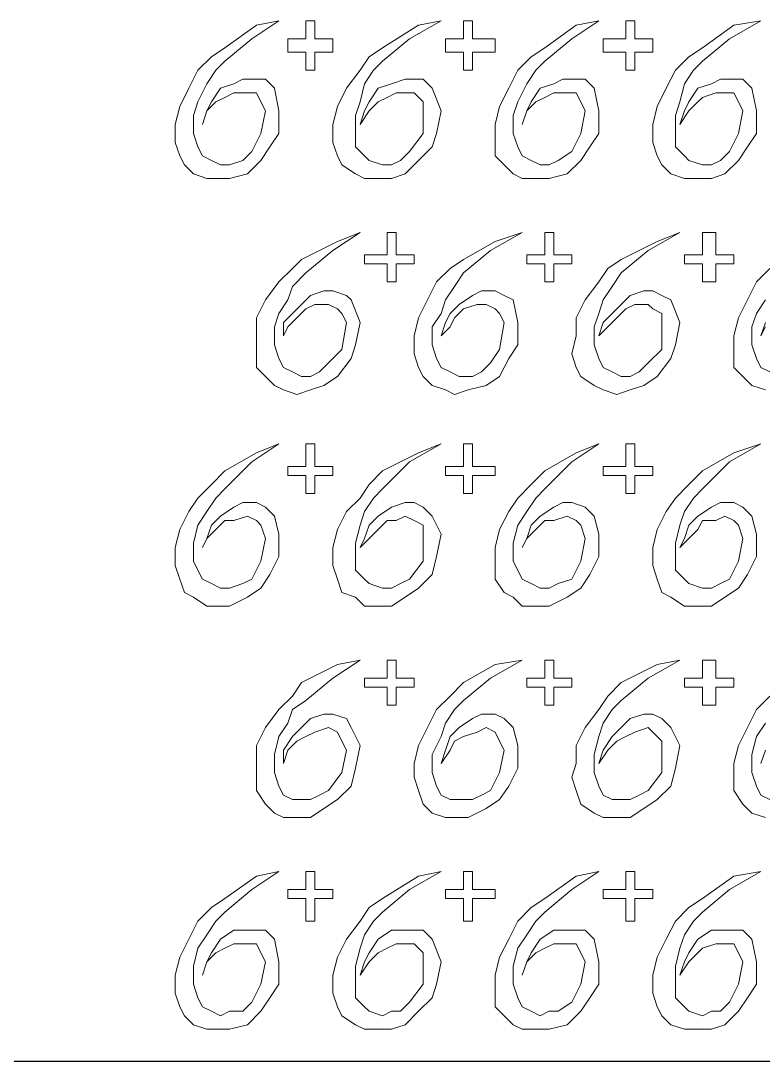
# Model space of a CAD drawing. Extents: x -66030 to 95157, y -13132 to 45879.
# Drawn here: x -8597 to -7953, y 24423 to 25325 of the extents above; entities that cross this region are included whole.
import ezdxf

# ---------------------------------------------------------------- set-up
doc = ezdxf.new("R2010")
doc.units = 0
doc.header["$LTSCALE"] = 100
doc.header["$MEASUREMENT"] = 0
doc.layers.get('0').update_dxf_attribs({"linetype": 'CONTINUOUS'})
doc.layers.add('3', color=11, linetype='CONTINUOUS')

msp = doc.modelspace()

# ---------------------------------------------------------------- linework, layer by layer
at = {"lineweight": 0}
for points in [[(-8439.43, 25235.42), (-8435.53, 25247.14), (-8427.72, 25254.95), (-8419.9, 25258.85), (-8412.09, 25262.76), (-8400.37, 25262.76), (-8392.56, 25262.76), (-8388.66, 25254.95), (-8384.75, 25247.14), (-8388.66, 25227.61), (-8396.47, 25211.98), (-8404.28, 25204.17), (-8416, 25200.26), (-8423.81, 25200.26), (-8431.62, 25204.17), (-8439.43, 25208.08), (-8443.34, 25215.89), (-8447.25, 25227.61), (-8447.25, 25243.23), (-8443.34, 25254.95), (-8435.53, 25270.57), (-8427.72, 25282.29), (-8419.9, 25290.1), (-8396.47, 25309.63), (-8373.03, 25325.26), (-8392.56, 25321.35), (-8419.9, 25301.82), (-8431.62, 25294.01), (-8443.34, 25282.29), (-8451.15, 25266.67), (-8458.96, 25251.04), (-8462.87, 25235.42), (-8462.87, 25219.79), (-8458.96, 25208.08), (-8455.06, 25200.26), (-8447.25, 25192.45), (-8435.53, 25188.55), (-8427.72, 25188.55), (-8416, 25188.55), (-8400.37, 25192.45), (-8388.66, 25204.17), (-8380.85, 25215.89), (-8373.03, 25227.61), (-8373.03, 25247.14), (-8376.94, 25266.67), (-8384.75, 25274.48), (-8392.56, 25274.48), (-8404.28, 25274.48), (-8412.09, 25270.57), (-8423.81, 25266.67), (-8431.62, 25254.95), (-8435.53, 25247.14), (-8439.43, 25235.42)], [(-8365.22, 25309.63), (-8357.41, 25309.63), (-8349.6, 25309.63), (-8349.6, 25317.44), (-8349.6, 25325.26), (-8345.69, 25325.26), (-8341.79, 25325.26), (-8341.79, 25317.44), (-8341.79, 25309.63), (-8333.97, 25309.63), (-8326.16, 25309.63), (-8326.16, 25305.73), (-8326.16, 25297.91), (-8333.97, 25297.91), (-8341.79, 25297.91), (-8341.79, 25290.1), (-8341.79, 25282.29), (-8345.69, 25282.29), (-8349.6, 25282.29), (-8349.6, 25290.1), (-8349.6, 25297.91), (-8357.41, 25297.91), (-8365.22, 25297.91), (-8365.22, 25305.73), (-8365.22, 25309.63)], [(-8302.73, 25235.42), (-8294.91, 25247.14), (-8287.1, 25254.95), (-8279.29, 25258.85), (-8271.48, 25262.76), (-8263.67, 25262.76), (-8255.85, 25262.76), (-8248.04, 25254.95), (-8248.04, 25247.14), (-8248.04, 25227.61), (-8259.76, 25211.98), (-8267.57, 25204.17), (-8275.38, 25200.26), (-8283.2, 25200.26), (-8294.91, 25204.17), (-8298.82, 25208.08), (-8306.63, 25215.89), (-8306.63, 25227.61), (-8306.63, 25243.23), (-8302.73, 25254.95), (-8298.82, 25270.57), (-8291.01, 25282.29), (-8283.2, 25290.1), (-8259.76, 25309.63), (-8232.42, 25325.26), (-8251.95, 25321.35), (-8283.2, 25301.82), (-8294.91, 25294.01), (-8302.73, 25282.29), (-8314.44, 25266.67), (-8322.26, 25251.04), (-8326.16, 25235.42), (-8326.16, 25219.79), (-8322.26, 25208.08), (-8318.35, 25200.26), (-8306.63, 25192.45), (-8298.82, 25188.55), (-8287.1, 25188.55), (-8275.38, 25188.55), (-8263.67, 25192.45), (-8251.95, 25204.17), (-8240.23, 25215.89), (-8236.32, 25227.61), (-8232.42, 25247.14), (-8240.23, 25266.67), (-8248.04, 25274.48), (-8255.85, 25274.48), (-8263.67, 25274.48), (-8275.38, 25270.57), (-8287.1, 25266.67), (-8294.91, 25254.95), (-8298.82, 25247.14), (-8302.73, 25235.42)], [(-8228.51, 25309.63), (-8220.7, 25309.63), (-8212.89, 25309.63), (-8212.89, 25317.44), (-8212.89, 25325.26), (-8208.98, 25325.26), (-8205.08, 25325.26), (-8205.08, 25317.44), (-8205.08, 25309.63), (-8193.36, 25309.63), (-8185.55, 25309.63), (-8185.55, 25305.73), (-8185.55, 25297.91), (-8193.36, 25297.91), (-8205.08, 25297.91), (-8205.08, 25290.1), (-8205.08, 25282.29), (-8208.98, 25282.29), (-8212.89, 25282.29), (-8212.89, 25290.1), (-8212.89, 25297.91), (-8220.7, 25297.91), (-8228.51, 25297.91), (-8228.51, 25305.73), (-8228.51, 25309.63)], [(-8162.11, 25235.42), (-8158.2, 25247.14), (-8150.39, 25254.95), (-8142.58, 25258.85), (-8134.77, 25262.76), (-8123.05, 25262.76), (-8115.24, 25262.76), (-8111.33, 25254.95), (-8107.43, 25247.14), (-8111.33, 25227.61), (-8119.15, 25211.98), (-8130.86, 25204.17), (-8138.68, 25200.26), (-8146.49, 25200.26), (-8154.3, 25204.17), (-8162.11, 25208.08), (-8166.02, 25215.89), (-8169.92, 25227.61), (-8169.92, 25243.23), (-8166.02, 25254.95), (-8158.2, 25270.57), (-8150.39, 25282.29), (-8142.58, 25290.1), (-8119.15, 25309.63), (-8095.71, 25325.26), (-8115.24, 25321.35), (-8142.58, 25301.82), (-8154.3, 25294.01), (-8166.02, 25282.29), (-8173.83, 25266.67), (-8181.64, 25251.04), (-8185.55, 25235.42), (-8185.55, 25219.79), (-8185.55, 25208.08), (-8177.73, 25200.26), (-8169.92, 25192.45), (-8162.11, 25188.55), (-8150.39, 25188.55), (-8138.68, 25188.55), (-8123.05, 25192.45), (-8111.33, 25204.17), (-8103.52, 25215.89), (-8095.71, 25227.61), (-8095.71, 25247.14), (-8099.62, 25266.67), (-8107.43, 25274.48), (-8119.15, 25274.48), (-8126.96, 25274.48), (-8134.77, 25270.57), (-8146.49, 25266.67), (-8154.3, 25254.95), (-8158.2, 25247.14), (-8162.11, 25235.42)], [(-8091.8, 25309.63), (-8080.09, 25309.63), (-8072.27, 25309.63), (-8072.27, 25317.44), (-8072.27, 25325.26), (-8068.37, 25325.26), (-8064.46, 25325.26), (-8064.46, 25317.44), (-8064.46, 25309.63), (-8056.65, 25309.63), (-8048.84, 25309.63), (-8048.84, 25305.73), (-8048.84, 25297.91), (-8056.65, 25297.91), (-8064.46, 25297.91), (-8064.46, 25290.1), (-8064.46, 25282.29), (-8068.37, 25282.29), (-8072.27, 25282.29), (-8072.27, 25290.1), (-8072.27, 25297.91), (-8080.09, 25297.91), (-8091.8, 25297.91), (-8091.8, 25305.73), (-8091.8, 25309.63)], [(-8025.4, 25235.42), (-8017.59, 25247.14), (-8009.78, 25254.95), (-8005.87, 25258.85), (-7994.15, 25262.76), (-7986.34, 25262.76), (-7978.53, 25262.76), (-7974.62, 25254.95), (-7970.72, 25247.14), (-7974.62, 25227.61), (-7982.44, 25211.98), (-7990.25, 25204.17), (-7998.06, 25200.26), (-8005.87, 25200.26), (-8017.59, 25204.17), (-8021.5, 25208.08), (-8029.31, 25215.89), (-8029.31, 25227.61), (-8029.31, 25243.23), (-8025.4, 25254.95), (-8021.5, 25270.57), (-8013.68, 25282.29), (-8005.87, 25290.1), (-7982.44, 25309.63), (-7955.09, 25325.26), (-7978.53, 25321.35), (-8005.87, 25301.82), (-8017.59, 25294.01), (-8029.31, 25282.29), (-8037.12, 25266.67), (-8044.93, 25251.04), (-8048.84, 25235.42), (-8048.84, 25219.79), (-8044.93, 25208.08), (-8041.03, 25200.26), (-8033.21, 25192.45), (-8021.5, 25188.55), (-8009.78, 25188.55), (-7998.06, 25188.55), (-7986.34, 25192.45), (-7974.62, 25204.17), (-7966.81, 25215.89), (-7959, 25227.61), (-7959, 25247.14), (-7962.91, 25266.67), (-7970.72, 25274.48), (-7978.53, 25274.48), (-7990.25, 25274.48), (-7998.06, 25270.57), (-8009.78, 25266.67), (-8017.59, 25254.95), (-8021.5, 25247.14), (-8025.4, 25235.42)], [(-8369.13, 25051.84), (-8365.22, 25059.65), (-8357.41, 25067.46), (-8349.6, 25075.27), (-8341.79, 25079.18), (-8330.07, 25079.18), (-8322.26, 25075.27), (-8318.35, 25071.37), (-8314.44, 25063.56), (-8318.35, 25040.12), (-8330.07, 25028.4), (-8337.88, 25020.59), (-8345.69, 25016.68), (-8353.5, 25016.68), (-8361.32, 25020.59), (-8369.13, 25024.5), (-8373.03, 25032.31), (-8376.94, 25044.03), (-8376.94, 25059.65), (-8373.03, 25071.37), (-8365.22, 25083.09), (-8361.32, 25094.8), (-8349.6, 25106.52), (-8326.16, 25126.05), (-8302.73, 25141.68), (-8322.26, 25133.86), (-8353.5, 25118.24), (-8361.32, 25110.43), (-8373.03, 25098.71), (-8384.75, 25083.09), (-8392.56, 25067.46), (-8392.56, 25051.84), (-8392.56, 25036.21), (-8392.56, 25024.5), (-8384.75, 25016.68), (-8376.94, 25008.87), (-8369.13, 25004.97), (-8357.41, 25001.06), (-8345.69, 25004.97), (-8333.97, 25008.87), (-8322.26, 25016.68), (-8310.54, 25032.31), (-8306.63, 25044.03), (-8302.73, 25063.56), (-8310.54, 25083.09), (-8314.44, 25086.99), (-8326.16, 25090.9), (-8333.97, 25090.9), (-8345.69, 25086.99), (-8353.5, 25079.18), (-8361.32, 25071.37), (-8369.13, 25063.56), (-8369.13, 25051.84)], [(-8298.82, 25122.15), (-8291.01, 25122.15), (-8279.29, 25122.15), (-8279.29, 25133.86), (-8279.29, 25141.68), (-8275.38, 25141.68), (-8271.48, 25141.68), (-8271.48, 25133.86), (-8271.48, 25122.15), (-8263.67, 25122.15), (-8255.85, 25122.15), (-8255.85, 25118.24), (-8255.85, 25114.33), (-8263.67, 25114.33), (-8271.48, 25114.33), (-8271.48, 25106.52), (-8271.48, 25098.71), (-8275.38, 25098.71), (-8279.29, 25098.71), (-8279.29, 25106.52), (-8279.29, 25114.33), (-8291.01, 25114.33), (-8298.82, 25114.33), (-8298.82, 25118.24), (-8298.82, 25122.15)], [(-8232.42, 25051.84), (-8224.61, 25059.65), (-8220.7, 25067.46), (-8212.89, 25075.27), (-8201.17, 25079.18), (-8193.36, 25079.18), (-8185.55, 25075.27), (-8181.64, 25071.37), (-8177.73, 25063.56), (-8181.64, 25040.12), (-8189.45, 25028.4), (-8197.26, 25020.59), (-8205.08, 25016.68), (-8216.79, 25016.68), (-8224.61, 25020.59), (-8232.42, 25024.5), (-8236.32, 25032.31), (-8240.23, 25044.03), (-8240.23, 25059.65), (-8232.42, 25071.37), (-8228.51, 25083.09), (-8220.7, 25094.8), (-8212.89, 25106.52), (-8189.45, 25126.05), (-8162.11, 25141.68), (-8185.55, 25133.86), (-8212.89, 25118.24), (-8224.61, 25110.43), (-8236.32, 25098.71), (-8244.14, 25083.09), (-8251.95, 25067.46), (-8255.85, 25051.84), (-8255.85, 25036.21), (-8251.95, 25024.5), (-8248.04, 25016.68), (-8240.23, 25008.87), (-8228.51, 25004.97), (-8220.7, 25001.06), (-8208.98, 25004.97), (-8193.36, 25008.87), (-8181.64, 25016.68), (-8173.83, 25032.31), (-8166.02, 25044.03), (-8166.02, 25063.56), (-8169.92, 25083.09), (-8177.73, 25086.99), (-8185.55, 25090.9), (-8197.26, 25090.9), (-8205.08, 25086.99), (-8216.79, 25079.18), (-8224.61, 25071.37), (-8228.51, 25063.56), (-8232.42, 25051.84)], [(-8158.2, 25122.15), (-8150.39, 25122.15), (-8142.58, 25122.15), (-8142.58, 25133.86), (-8142.58, 25141.68), (-8138.68, 25141.68), (-8134.77, 25141.68), (-8134.77, 25133.86), (-8134.77, 25122.15), (-8126.96, 25122.15), (-8119.15, 25122.15), (-8119.15, 25118.24), (-8119.15, 25114.33), (-8126.96, 25114.33), (-8134.77, 25114.33), (-8134.77, 25106.52), (-8134.77, 25098.71), (-8138.68, 25098.71), (-8142.58, 25098.71), (-8142.58, 25106.52), (-8142.58, 25114.33), (-8150.39, 25114.33), (-8158.2, 25114.33), (-8158.2, 25118.24), (-8158.2, 25122.15)], [(-8095.71, 25051.84), (-8087.9, 25059.65), (-8080.09, 25067.46), (-8072.27, 25075.27), (-8064.46, 25079.18), (-8052.74, 25079.18), (-8048.84, 25075.27), (-8041.03, 25071.37), (-8041.03, 25063.56), (-8041.03, 25040.12), (-8052.74, 25028.4), (-8060.56, 25020.59), (-8068.37, 25016.68), (-8076.18, 25016.68), (-8083.99, 25020.59), (-8091.8, 25024.5), (-8095.71, 25032.31), (-8099.62, 25044.03), (-8099.62, 25059.65), (-8095.71, 25071.37), (-8091.8, 25083.09), (-8083.99, 25094.8), (-8076.18, 25106.52), (-8052.74, 25126.05), (-8025.4, 25141.68), (-8044.93, 25133.86), (-8076.18, 25118.24), (-8087.9, 25110.43), (-8095.71, 25098.71), (-8107.43, 25083.09), (-8115.24, 25067.46), (-8115.24, 25051.84), (-8119.15, 25036.21), (-8115.24, 25024.5), (-8111.33, 25016.68), (-8099.62, 25008.87), (-8091.8, 25004.97), (-8080.09, 25001.06), (-8068.37, 25004.97), (-8056.65, 25008.87), (-8044.93, 25016.68), (-8033.21, 25032.31), (-8029.31, 25044.03), (-8025.4, 25063.56), (-8033.21, 25083.09), (-8041.03, 25086.99), (-8048.84, 25090.9), (-8056.65, 25090.9), (-8068.37, 25086.99), (-8076.18, 25079.18), (-8083.99, 25071.37), (-8091.8, 25063.56), (-8095.71, 25051.84)], [(-8021.5, 25122.15), (-8013.68, 25122.15), (-8005.87, 25122.15), (-8005.87, 25133.86), (-8005.87, 25141.68), (-8001.97, 25141.68), (-7994.15, 25141.68), (-7994.15, 25133.86), (-7994.15, 25122.15), (-7986.34, 25122.15), (-7978.53, 25122.15), (-7978.53, 25118.24), (-7978.53, 25114.33), (-7986.34, 25114.33), (-7994.15, 25114.33), (-7994.15, 25106.52), (-7994.15, 25098.71), (-8001.97, 25098.71), (-8005.87, 25098.71), (-8005.87, 25106.52), (-8005.87, 25114.33), (-8013.68, 25114.33), (-8021.5, 25114.33), (-8021.5, 25118.24), (-8021.5, 25122.15)], [(-8439.43, 24868.26), (-8435.53, 24876.07), (-8427.72, 24883.88), (-8419.9, 24891.69), (-8412.09, 24891.69), (-8400.37, 24895.6), (-8392.56, 24891.69), (-8388.66, 24887.79), (-8384.75, 24876.07), (-8388.66, 24856.54), (-8396.47, 24840.92), (-8404.28, 24837.01), (-8416, 24833.1), (-8423.81, 24833.1), (-8431.62, 24837.01), (-8439.43, 24840.92), (-8443.34, 24848.73), (-8447.25, 24856.54), (-8447.25, 24872.16), (-8443.34, 24887.79), (-8435.53, 24899.51), (-8427.72, 24911.22), (-8419.9, 24919.04), (-8396.47, 24942.47), (-8373.03, 24958.09), (-8392.56, 24950.28), (-8419.9, 24934.66), (-8431.62, 24922.94), (-8443.34, 24911.22), (-8451.15, 24899.51), (-8458.96, 24883.88), (-8462.87, 24868.26), (-8462.87, 24852.63), (-8458.96, 24840.92), (-8455.06, 24829.2), (-8447.25, 24825.29), (-8435.53, 24817.48), (-8427.72, 24817.48), (-8416, 24817.48), (-8400.37, 24825.29), (-8388.66, 24833.1), (-8380.85, 24844.82), (-8373.03, 24860.45), (-8373.03, 24879.98), (-8376.94, 24895.6), (-8384.75, 24903.41), (-8392.56, 24907.32), (-8404.28, 24907.32), (-8412.09, 24903.41), (-8423.81, 24895.6), (-8431.62, 24887.79), (-8435.53, 24876.07), (-8439.43, 24868.26)], [(-8365.22, 24938.57), (-8357.41, 24938.57), (-8349.6, 24938.57), (-8349.6, 24946.38), (-8349.6, 24958.09), (-8345.69, 24958.09), (-8341.79, 24958.09), (-8341.79, 24946.38), (-8341.79, 24938.57), (-8333.97, 24938.57), (-8326.16, 24938.57), (-8326.16, 24934.66), (-8326.16, 24930.75), (-8333.97, 24930.75), (-8341.79, 24930.75), (-8341.79, 24922.94), (-8341.79, 24915.13), (-8345.69, 24915.13), (-8349.6, 24915.13), (-8349.6, 24922.94), (-8349.6, 24930.75), (-8357.41, 24930.75), (-8365.22, 24930.75), (-8365.22, 24934.66), (-8365.22, 24938.57)], [(-8302.73, 24868.26), (-8294.91, 24876.07), (-8287.1, 24883.88), (-8279.29, 24891.69), (-8271.48, 24891.69), (-8263.67, 24895.6), (-8255.85, 24891.69), (-8248.04, 24887.79), (-8248.04, 24876.07), (-8248.04, 24856.54), (-8259.76, 24840.92), (-8267.57, 24837.01), (-8275.38, 24833.1), (-8283.2, 24833.1), (-8294.91, 24837.01), (-8298.82, 24840.92), (-8306.63, 24848.73), (-8306.63, 24856.54), (-8306.63, 24872.16), (-8302.73, 24887.79), (-8298.82, 24899.51), (-8291.01, 24911.22), (-8283.2, 24919.04), (-8259.76, 24942.47), (-8232.42, 24958.09), (-8251.95, 24950.28), (-8283.2, 24934.66), (-8294.91, 24922.94), (-8302.73, 24911.22), (-8314.44, 24899.51), (-8322.26, 24883.88), (-8326.16, 24868.26), (-8326.16, 24852.63), (-8322.26, 24840.92), (-8318.35, 24829.2), (-8306.63, 24825.29), (-8298.82, 24817.48), (-8287.1, 24817.48), (-8275.38, 24817.48), (-8263.67, 24825.29), (-8251.95, 24833.1), (-8240.23, 24844.82), (-8236.32, 24860.45), (-8232.42, 24879.98), (-8240.23, 24895.6), (-8248.04, 24903.41), (-8255.85, 24907.32), (-8263.67, 24907.32), (-8275.38, 24903.41), (-8287.1, 24895.6), (-8294.91, 24887.79), (-8298.82, 24876.07), (-8302.73, 24868.26)], [(-8228.51, 24938.57), (-8220.7, 24938.57), (-8212.89, 24938.57), (-8212.89, 24946.38), (-8212.89, 24958.09), (-8208.98, 24958.09), (-8205.08, 24958.09), (-8205.08, 24946.38), (-8205.08, 24938.57), (-8193.36, 24938.57), (-8185.55, 24938.57), (-8185.55, 24934.66), (-8185.55, 24930.75), (-8193.36, 24930.75), (-8205.08, 24930.75), (-8205.08, 24922.94), (-8205.08, 24915.13), (-8208.98, 24915.13), (-8212.89, 24915.13), (-8212.89, 24922.94), (-8212.89, 24930.75), (-8220.7, 24930.75), (-8228.51, 24930.75), (-8228.51, 24934.66), (-8228.51, 24938.57)], [(-8162.11, 24868.26), (-8158.2, 24876.07), (-8150.39, 24883.88), (-8142.58, 24891.69), (-8134.77, 24891.69), (-8123.05, 24895.6), (-8115.24, 24891.69), (-8111.33, 24887.79), (-8107.43, 24876.07), (-8111.33, 24856.54), (-8119.15, 24840.92), (-8130.86, 24837.01), (-8138.68, 24833.1), (-8146.49, 24833.1), (-8154.3, 24837.01), (-8162.11, 24840.92), (-8166.02, 24848.73), (-8169.92, 24856.54), (-8169.92, 24872.16), (-8166.02, 24887.79), (-8158.2, 24899.51), (-8150.39, 24911.22), (-8142.58, 24919.04), (-8119.15, 24942.47), (-8095.71, 24958.09), (-8115.24, 24950.28), (-8142.58, 24934.66), (-8154.3, 24922.94), (-8166.02, 24911.22), (-8173.83, 24899.51), (-8181.64, 24883.88), (-8185.55, 24868.26), (-8185.55, 24852.63), (-8185.55, 24840.92), (-8177.73, 24829.2), (-8169.92, 24825.29), (-8162.11, 24817.48), (-8150.39, 24817.48), (-8138.68, 24817.48), (-8123.05, 24825.29), (-8111.33, 24833.1), (-8103.52, 24844.82), (-8095.71, 24860.45), (-8095.71, 24879.98), (-8099.62, 24895.6), (-8107.43, 24903.41), (-8119.15, 24907.32), (-8126.96, 24907.32), (-8134.77, 24903.41), (-8146.49, 24895.6), (-8154.3, 24887.79), (-8158.2, 24876.07), (-8162.11, 24868.26)], [(-8091.8, 24938.57), (-8080.09, 24938.57), (-8072.27, 24938.57), (-8072.27, 24946.38), (-8072.27, 24958.09), (-8068.37, 24958.09), (-8064.46, 24958.09), (-8064.46, 24946.38), (-8064.46, 24938.57), (-8056.65, 24938.57), (-8048.84, 24938.57), (-8048.84, 24934.66), (-8048.84, 24930.75), (-8056.65, 24930.75), (-8064.46, 24930.75), (-8064.46, 24922.94), (-8064.46, 24915.13), (-8068.37, 24915.13), (-8072.27, 24915.13), (-8072.27, 24922.94), (-8072.27, 24930.75), (-8080.09, 24930.75), (-8091.8, 24930.75), (-8091.8, 24934.66), (-8091.8, 24938.57)], [(-8025.4, 24868.26), (-8017.59, 24876.07), (-8009.78, 24883.88), (-8005.87, 24891.69), (-7994.15, 24891.69), (-7986.34, 24895.6), (-7978.53, 24891.69), (-7974.62, 24887.79), (-7970.72, 24876.07), (-7974.62, 24856.54), (-7982.44, 24840.92), (-7990.25, 24837.01), (-7998.06, 24833.1), (-8005.87, 24833.1), (-8017.59, 24837.01), (-8021.5, 24840.92), (-8029.31, 24848.73), (-8029.31, 24856.54), (-8029.31, 24872.16), (-8025.4, 24887.79), (-8021.5, 24899.51), (-8013.68, 24911.22), (-8005.87, 24919.04), (-7982.44, 24942.47), (-7955.09, 24958.09), (-7978.53, 24950.28), (-8005.87, 24934.66), (-8017.59, 24922.94), (-8029.31, 24911.22), (-8037.12, 24899.51), (-8044.93, 24883.88), (-8048.84, 24868.26), (-8048.84, 24852.63), (-8044.93, 24840.92), (-8041.03, 24829.2), (-8033.21, 24825.29), (-8021.5, 24817.48), (-8009.78, 24817.48), (-7998.06, 24817.48), (-7986.34, 24825.29), (-7974.62, 24833.1), (-7966.81, 24844.82), (-7959, 24860.45), (-7959, 24879.98), (-7962.91, 24895.6), (-7970.72, 24903.41), (-7978.53, 24907.32), (-7990.25, 24907.32), (-7998.06, 24903.41), (-8009.78, 24895.6), (-8017.59, 24887.79), (-8021.5, 24876.07), (-8025.4, 24868.26)], [(-8369.13, 24680.77), (-8365.22, 24692.49), (-8357.41, 24700.3), (-8349.6, 24704.21), (-8341.79, 24708.11), (-8330.07, 24712.02), (-8322.26, 24708.11), (-8318.35, 24700.3), (-8314.44, 24692.49), (-8318.35, 24672.96), (-8330.07, 24657.34), (-8337.88, 24653.43), (-8345.69, 24649.52), (-8353.5, 24649.52), (-8361.32, 24649.52), (-8369.13, 24653.43), (-8373.03, 24661.24), (-8376.94, 24672.96), (-8376.94, 24688.58), (-8373.03, 24704.21), (-8365.22, 24715.92), (-8361.32, 24727.64), (-8349.6, 24735.45), (-8326.16, 24754.98), (-8302.73, 24770.61), (-8322.26, 24766.7), (-8353.5, 24751.08), (-8361.32, 24739.36), (-8373.03, 24727.64), (-8384.75, 24712.02), (-8392.56, 24696.4), (-8392.56, 24680.77), (-8392.56, 24669.05), (-8392.56, 24657.34), (-8384.75, 24645.62), (-8376.94, 24637.81), (-8369.13, 24633.9), (-8357.41, 24633.9), (-8345.69, 24633.9), (-8333.97, 24641.71), (-8322.26, 24649.52), (-8310.54, 24661.24), (-8306.63, 24676.87), (-8302.73, 24696.4), (-8310.54, 24712.02), (-8314.44, 24719.83), (-8326.16, 24723.74), (-8333.97, 24723.74), (-8345.69, 24719.83), (-8353.5, 24712.02), (-8361.32, 24704.21), (-8369.13, 24692.49), (-8369.13, 24680.77)], [(-8298.82, 24754.98), (-8291.01, 24754.98), (-8279.29, 24754.98), (-8279.29, 24762.8), (-8279.29, 24770.61), (-8275.38, 24770.61), (-8271.48, 24770.61), (-8271.48, 24762.8), (-8271.48, 24754.98), (-8263.67, 24754.98), (-8255.85, 24754.98), (-8255.85, 24751.08), (-8255.85, 24747.17), (-8263.67, 24747.17), (-8271.48, 24747.17), (-8271.48, 24739.36), (-8271.48, 24731.55), (-8275.38, 24731.55), (-8279.29, 24731.55), (-8279.29, 24739.36), (-8279.29, 24747.17), (-8291.01, 24747.17), (-8298.82, 24747.17), (-8298.82, 24751.08), (-8298.82, 24754.98)], [(-8232.42, 24680.77), (-8224.61, 24692.49), (-8220.7, 24700.3), (-8212.89, 24704.21), (-8201.17, 24708.11), (-8193.36, 24712.02), (-8185.55, 24708.11), (-8181.64, 24700.3), (-8177.73, 24692.49), (-8181.64, 24672.96), (-8189.45, 24657.34), (-8197.26, 24653.43), (-8205.08, 24649.52), (-8216.79, 24649.52), (-8224.61, 24649.52), (-8232.42, 24653.43), (-8236.32, 24661.24), (-8240.23, 24672.96), (-8240.23, 24688.58), (-8232.42, 24704.21), (-8228.51, 24715.92), (-8220.7, 24727.64), (-8212.89, 24735.45), (-8189.45, 24754.98), (-8162.11, 24770.61), (-8185.55, 24766.7), (-8212.89, 24751.08), (-8224.61, 24739.36), (-8236.32, 24727.64), (-8244.14, 24712.02), (-8251.95, 24696.4), (-8255.85, 24680.77), (-8255.85, 24669.05), (-8251.95, 24657.34), (-8248.04, 24645.62), (-8240.23, 24637.81), (-8228.51, 24633.9), (-8220.7, 24633.9), (-8208.98, 24633.9), (-8193.36, 24641.71), (-8181.64, 24649.52), (-8173.83, 24661.24), (-8166.02, 24676.87), (-8166.02, 24696.4), (-8169.92, 24712.02), (-8177.73, 24719.83), (-8185.55, 24723.74), (-8197.26, 24723.74), (-8205.08, 24719.83), (-8216.79, 24712.02), (-8224.61, 24704.21), (-8228.51, 24692.49), (-8232.42, 24680.77)], [(-8158.2, 24754.98), (-8150.39, 24754.98), (-8142.58, 24754.98), (-8142.58, 24762.8), (-8142.58, 24770.61), (-8138.68, 24770.61), (-8134.77, 24770.61), (-8134.77, 24762.8), (-8134.77, 24754.98), (-8126.96, 24754.98), (-8119.15, 24754.98), (-8119.15, 24751.08), (-8119.15, 24747.17), (-8126.96, 24747.17), (-8134.77, 24747.17), (-8134.77, 24739.36), (-8134.77, 24731.55), (-8138.68, 24731.55), (-8142.58, 24731.55), (-8142.58, 24739.36), (-8142.58, 24747.17), (-8150.39, 24747.17), (-8158.2, 24747.17), (-8158.2, 24751.08), (-8158.2, 24754.98)], [(-8095.71, 24680.77), (-8087.9, 24692.49), (-8080.09, 24700.3), (-8072.27, 24704.21), (-8064.46, 24708.11), (-8052.74, 24712.02), (-8048.84, 24708.11), (-8041.03, 24700.3), (-8041.03, 24692.49), (-8041.03, 24672.96), (-8052.74, 24657.34), (-8060.56, 24653.43), (-8068.37, 24649.52), (-8076.18, 24649.52), (-8083.99, 24649.52), (-8091.8, 24653.43), (-8095.71, 24661.24), (-8099.62, 24672.96), (-8099.62, 24688.58), (-8095.71, 24704.21), (-8091.8, 24715.92), (-8083.99, 24727.64), (-8076.18, 24735.45), (-8052.74, 24754.98), (-8025.4, 24770.61), (-8044.93, 24766.7), (-8076.18, 24751.08), (-8087.9, 24739.36), (-8095.71, 24727.64), (-8107.43, 24712.02), (-8115.24, 24696.4), (-8115.24, 24680.77), (-8119.15, 24669.05), (-8115.24, 24657.34), (-8111.33, 24645.62), (-8099.62, 24637.81), (-8091.8, 24633.9), (-8080.09, 24633.9), (-8068.37, 24633.9), (-8056.65, 24641.71), (-8044.93, 24649.52), (-8033.21, 24661.24), (-8029.31, 24676.87), (-8025.4, 24696.4), (-8033.21, 24712.02), (-8041.03, 24719.83), (-8048.84, 24723.74), (-8056.65, 24723.74), (-8068.37, 24719.83), (-8076.18, 24712.02), (-8083.99, 24704.21), (-8091.8, 24692.49), (-8095.71, 24680.77)], [(-8021.5, 24754.98), (-8013.68, 24754.98), (-8005.87, 24754.98), (-8005.87, 24762.8), (-8005.87, 24770.61), (-8001.97, 24770.61), (-7994.15, 24770.61), (-7994.15, 24762.8), (-7994.15, 24754.98), (-7986.34, 24754.98), (-7978.53, 24754.98), (-7978.53, 24751.08), (-7978.53, 24747.17), (-7986.34, 24747.17), (-7994.15, 24747.17), (-7994.15, 24739.36), (-7994.15, 24731.55), (-8001.97, 24731.55), (-8005.87, 24731.55), (-8005.87, 24739.36), (-8005.87, 24747.17), (-8013.68, 24747.17), (-8021.5, 24747.17), (-8021.5, 24751.08), (-8021.5, 24754.98)], [(-8439.43, 24497.19), (-8435.53, 24508.91), (-8427.72, 24516.72), (-8419.9, 24520.63), (-8412.09, 24524.53), (-8400.37, 24524.53), (-8392.56, 24524.53), (-8388.66, 24516.72), (-8384.75, 24508.91), (-8388.66, 24489.38), (-8396.47, 24473.75), (-8404.28, 24465.94), (-8416, 24465.94), (-8423.81, 24462.04), (-8431.62, 24465.94), (-8439.43, 24469.85), (-8443.34, 24477.66), (-8447.25, 24489.38), (-8447.25, 24505), (-8443.34, 24520.63), (-8435.53, 24532.34), (-8427.72, 24544.06), (-8419.9, 24551.87), (-8396.47, 24571.4), (-8373.03, 24587.03), (-8392.56, 24583.12), (-8419.9, 24563.59), (-8431.62, 24555.78), (-8443.34, 24544.06), (-8451.15, 24528.44), (-8458.96, 24512.81), (-8462.87, 24497.19), (-8462.87, 24481.57), (-8458.96, 24469.85), (-8455.06, 24462.04), (-8447.25, 24454.23), (-8435.53, 24450.32), (-8427.72, 24450.32), (-8416, 24450.32), (-8400.37, 24454.23), (-8388.66, 24465.94), (-8380.85, 24477.66), (-8373.03, 24489.38), (-8373.03, 24508.91), (-8376.94, 24528.44), (-8384.75, 24536.25), (-8392.56, 24536.25), (-8404.28, 24536.25), (-8412.09, 24536.25), (-8423.81, 24528.44), (-8431.62, 24516.72), (-8435.53, 24508.91), (-8439.43, 24497.19)], [(-8365.22, 24571.4), (-8357.41, 24571.4), (-8349.6, 24571.4), (-8349.6, 24579.22), (-8349.6, 24587.03), (-8345.69, 24587.03), (-8341.79, 24587.03), (-8341.79, 24579.22), (-8341.79, 24571.4), (-8333.97, 24571.4), (-8326.16, 24571.4), (-8326.16, 24567.5), (-8326.16, 24563.59), (-8333.97, 24563.59), (-8341.79, 24563.59), (-8341.79, 24551.87), (-8341.79, 24544.06), (-8345.69, 24544.06), (-8349.6, 24544.06), (-8349.6, 24551.87), (-8349.6, 24563.59), (-8357.41, 24563.59), (-8365.22, 24563.59), (-8365.22, 24567.5), (-8365.22, 24571.4)], [(-8302.73, 24497.19), (-8294.91, 24508.91), (-8287.1, 24516.72), (-8279.29, 24520.63), (-8271.48, 24524.53), (-8263.67, 24524.53), (-8255.85, 24524.53), (-8248.04, 24516.72), (-8248.04, 24508.91), (-8248.04, 24489.38), (-8259.76, 24473.75), (-8267.57, 24465.94), (-8275.38, 24465.94), (-8283.2, 24462.04), (-8294.91, 24465.94), (-8298.82, 24469.85), (-8306.63, 24477.66), (-8306.63, 24489.38), (-8306.63, 24505), (-8302.73, 24520.63), (-8298.82, 24532.34), (-8291.01, 24544.06), (-8283.2, 24551.87), (-8259.76, 24571.4), (-8232.42, 24587.03), (-8251.95, 24583.12), (-8283.2, 24563.59), (-8294.91, 24555.78), (-8302.73, 24544.06), (-8314.44, 24528.44), (-8322.26, 24512.81), (-8326.16, 24497.19), (-8326.16, 24481.57), (-8322.26, 24469.85), (-8318.35, 24462.04), (-8306.63, 24454.23), (-8298.82, 24450.32), (-8287.1, 24450.32), (-8275.38, 24450.32), (-8263.67, 24454.23), (-8251.95, 24465.94), (-8240.23, 24477.66), (-8236.32, 24489.38), (-8232.42, 24508.91), (-8240.23, 24528.44), (-8248.04, 24536.25), (-8255.85, 24536.25), (-8263.67, 24536.25), (-8275.38, 24536.25), (-8287.1, 24528.44), (-8294.91, 24516.72), (-8298.82, 24508.91), (-8302.73, 24497.19)], [(-8228.51, 24571.4), (-8220.7, 24571.4), (-8212.89, 24571.4), (-8212.89, 24579.22), (-8212.89, 24587.03), (-8208.98, 24587.03), (-8205.08, 24587.03), (-8205.08, 24579.22), (-8205.08, 24571.4), (-8193.36, 24571.4), (-8185.55, 24571.4), (-8185.55, 24567.5), (-8185.55, 24563.59), (-8193.36, 24563.59), (-8205.08, 24563.59), (-8205.08, 24551.87), (-8205.08, 24544.06), (-8208.98, 24544.06), (-8212.89, 24544.06), (-8212.89, 24551.87), (-8212.89, 24563.59), (-8220.7, 24563.59), (-8228.51, 24563.59), (-8228.51, 24567.5), (-8228.51, 24571.4)], [(-8162.11, 24497.19), (-8158.2, 24508.91), (-8150.39, 24516.72), (-8142.58, 24520.63), (-8134.77, 24524.53), (-8123.05, 24524.53), (-8115.24, 24524.53), (-8111.33, 24516.72), (-8107.43, 24508.91), (-8111.33, 24489.38), (-8119.15, 24473.75), (-8130.86, 24465.94), (-8138.68, 24465.94), (-8146.49, 24462.04), (-8154.3, 24465.94), (-8162.11, 24469.85), (-8166.02, 24477.66), (-8169.92, 24489.38), (-8169.92, 24505), (-8166.02, 24520.63), (-8158.2, 24532.34), (-8150.39, 24544.06), (-8142.58, 24551.87), (-8119.15, 24571.4), (-8095.71, 24587.03), (-8115.24, 24583.12), (-8142.58, 24563.59), (-8154.3, 24555.78), (-8166.02, 24544.06), (-8173.83, 24528.44), (-8181.64, 24512.81), (-8185.55, 24497.19), (-8185.55, 24481.57), (-8185.55, 24469.85), (-8177.73, 24462.04), (-8169.92, 24454.23), (-8162.11, 24450.32), (-8150.39, 24450.32), (-8138.68, 24450.32), (-8123.05, 24454.23), (-8111.33, 24465.94), (-8103.52, 24477.66), (-8095.71, 24489.38), (-8095.71, 24508.91), (-8099.62, 24528.44), (-8107.43, 24536.25), (-8119.15, 24536.25), (-8126.96, 24536.25), (-8134.77, 24536.25), (-8146.49, 24528.44), (-8154.3, 24516.72), (-8158.2, 24508.91), (-8162.11, 24497.19)], [(-8091.8, 24571.4), (-8080.09, 24571.4), (-8072.27, 24571.4), (-8072.27, 24579.22), (-8072.27, 24587.03), (-8068.37, 24587.03), (-8064.46, 24587.03), (-8064.46, 24579.22), (-8064.46, 24571.4), (-8056.65, 24571.4), (-8048.84, 24571.4), (-8048.84, 24567.5), (-8048.84, 24563.59), (-8056.65, 24563.59), (-8064.46, 24563.59), (-8064.46, 24551.87), (-8064.46, 24544.06), (-8068.37, 24544.06), (-8072.27, 24544.06), (-8072.27, 24551.87), (-8072.27, 24563.59), (-8080.09, 24563.59), (-8091.8, 24563.59), (-8091.8, 24567.5), (-8091.8, 24571.4)], [(-8025.4, 24497.19), (-8017.59, 24508.91), (-8009.78, 24516.72), (-8005.87, 24520.63), (-7994.15, 24524.53), (-7986.34, 24524.53), (-7978.53, 24524.53), (-7974.62, 24516.72), (-7970.72, 24508.91), (-7974.62, 24489.38), (-7982.44, 24473.75), (-7990.25, 24465.94), (-7998.06, 24465.94), (-8005.87, 24462.04), (-8017.59, 24465.94), (-8021.5, 24469.85), (-8029.31, 24477.66), (-8029.31, 24489.38), (-8029.31, 24505), (-8025.4, 24520.63), (-8021.5, 24532.34), (-8013.68, 24544.06), (-8005.87, 24551.87), (-7982.44, 24571.4), (-7955.09, 24587.03), (-7978.53, 24583.12), (-8005.87, 24563.59), (-8017.59, 24555.78), (-8029.31, 24544.06), (-8037.12, 24528.44), (-8044.93, 24512.81), (-8048.84, 24497.19), (-8048.84, 24481.57), (-8044.93, 24469.85), (-8041.03, 24462.04), (-8033.21, 24454.23), (-8021.5, 24450.32), (-8009.78, 24450.32), (-7998.06, 24450.32), (-7986.34, 24454.23), (-7974.62, 24465.94), (-7966.81, 24477.66), (-7959, 24489.38), (-7959, 24508.91), (-7962.91, 24528.44), (-7970.72, 24536.25), (-7978.53, 24536.25), (-7990.25, 24536.25), (-7998.06, 24536.25), (-8009.78, 24528.44), (-8017.59, 24516.72), (-8021.5, 24508.91), (-8025.4, 24497.19)]]:
    msp.add_lwpolyline(points, close=True, dxfattribs=at)
for points in [[(-7947.28, 25110.43), (-7959, 25098.71), (-7966.81, 25083.09), (-7974.62, 25067.46), (-7978.53, 25051.84), (-7978.53, 25036.21), (-7978.53, 25024.5), (-7970.72, 25016.68), (-7962.91, 25008.87), (-7951.19, 25004.97)], [(-7947.28, 25020.59), (-7955.09, 25024.5), (-7959, 25032.31), (-7962.91, 25044.03), (-7962.91, 25059.65), (-7959, 25071.37), (-7951.19, 25083.09)], [(-7951.19, 25063.56), (-7955.09, 25051.84), (-7955.09, 25051.84), (-7951.19, 25059.65)], [(-7947.28, 24739.36), (-7959, 24727.64), (-7966.81, 24712.02), (-7974.62, 24696.4), (-7978.53, 24680.77), (-7978.53, 24669.05), (-7978.53, 24657.34), (-7970.72, 24645.62), (-7962.91, 24637.81), (-7951.19, 24633.9)], [(-7947.28, 24649.52), (-7955.09, 24653.43), (-7959, 24661.24), (-7962.91, 24672.96), (-7962.91, 24688.58), (-7959, 24704.21), (-7951.19, 24715.92)], [(-7951.19, 24692.49), (-7955.09, 24680.77), (-7955.09, 24680.77), (-7951.19, 24692.49)]]:
    msp.add_lwpolyline(points, dxfattribs=at)
at = {"layer": '3'}
msp.add_line((-66009.4, 24422.57), (95156.93, 24422.57), dxfattribs=at)

doc.saveas('drawing.dxf')
